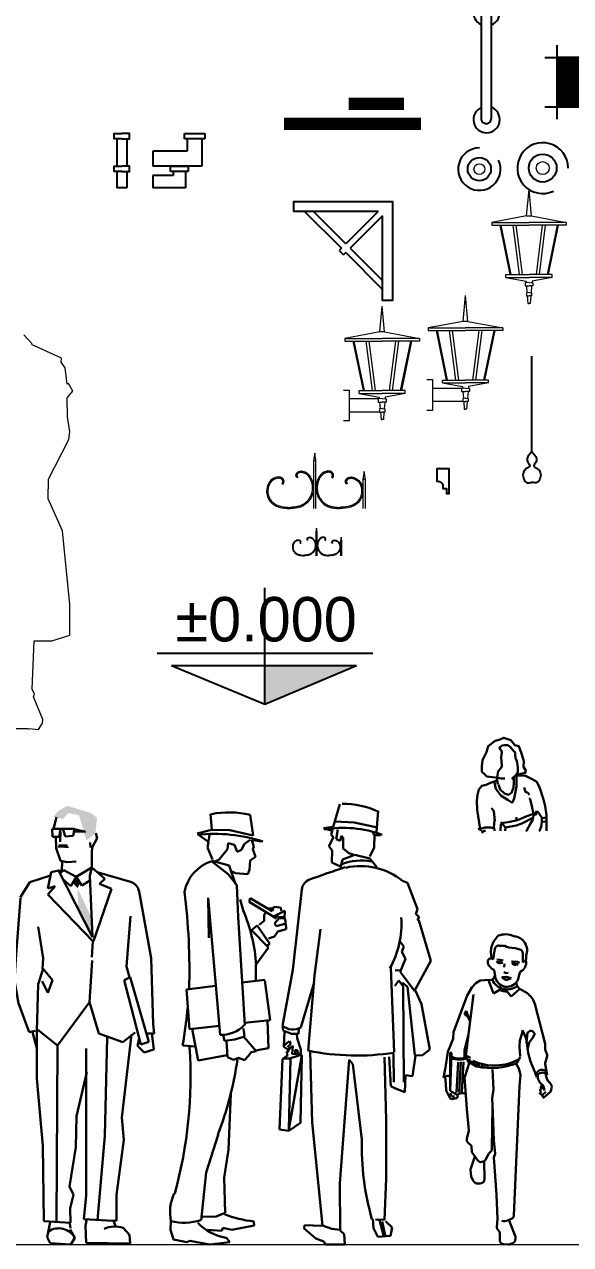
# Model space of a CAD drawing. Header units: millimetres. Extents: x -37049 to 129367, y 25385 to 90033.
# Drawn here: x 30275 to 32487, y 42528 to 47473 of the extents above; entities that cross this region are included whole.
import ezdxf
from ezdxf.enums import TextEntityAlignment as Align

# ---------------------------------------------------------------- set-up
doc = ezdxf.new("R2010")
doc.units = ezdxf.units.MM
doc.header["$MEASUREMENT"] = 0
for name, color, linetype, lineweight in [('NBONG', 253, 'Continuous', 5), ('NKT1', 1, 'Continuous', 13), ('NMANH3', 25, 'Continuous', 9), ('NNGUOI', 2, 'Continuous', 30), ('NTBI', 150, 'Continuous', 20), ('NTHAY1', 61, 'Continuous', 25), ('NTHAY2', 51, 'Continuous', 25), ('NTHAY3', 41, 'Continuous', 25), ('NTHAY4', 21, 'Continuous', 25), ('NVDUNG', 143, 'Continuous', 13), ('NXE', 32, 'Continuous', 30)]:
    doc.layers.add(name, color=color, linetype=linetype, lineweight=lineweight)
doc.layers.add('NCHU', color=70, linetype='Continuous')
doc.styles.add('VNI-AVO', font='vavon.ttf', dxfattribs={"height": 180})
doc.linetypes.add('ZIGZAG', pattern='A,0.0001,-0.2,[131,ltypeshp.shx,S=0.2,R=0,X=-0.2,Y=0],-0.4,[131,ltypeshp.shx,S=0.2,R=180,X=0.2,Y=0],-0.2', length=0.8001)

# ---------------------------------------------------------------- blocks, each defined once
blk = doc.blocks.new('A$C59837BF3')
at = {"layer": 'NTHAY2'}
for p, q in [((38.1, 581.9), (38.1, 70.4)), ((88.1, 581.9), (88.1, 70.4))]:
    blk.add_line(p, q, dxfattribs=at)
for centre, radius, start, end in [((64.9, 591.9), 65, 290.92042, 245.65941), ((63.1, 581.9), 25, 0, 180), ((64.9, 64.9), 65, 114.34059, 69.07958), ((63.1, 70.4), 25, 180, 0)]:
    blk.add_arc(centre, radius, start, end, dxfattribs=at)
blk = doc.blocks.new('A$C1E6A3A96')
at = {"layer": 'NTHAY2', "const_width": 50}
for points in [[(261.3, 106.2), (485.5, 106.2)], [(0, 25), (555.1, 25)]]:
    blk.add_lwpolyline(points, dxfattribs=at)
blk = doc.blocks.new('A$C2FCA72A9')
at = {"layer": 'NTHAY2'}
blk.add_line((35.9, 126.9), (35.9, 512.8), dxfattribs=at)
for points in [[(35.9, 126.9), (17.5, 97.8), (19.6, 82.5), (27.9, 69.4), (12.2, 55.8), (1.5, 41.4), (1.5, 20.1), (13, 2), (35.9, 1.7)], [(35.9, 126.9), (54.2, 97.8), (52.1, 82.5), (43.9, 69.4), (59.5, 55.8), (70.2, 41.4), (70.2, 20.1), (58.7, 2), (35.9, 1.7)]]:
    blk.add_spline(points, degree=3, dxfattribs=at)
blk = doc.blocks.new('A$C6F8E75F5')
at = {"layer": 'NMANH3'}
for p, q in [((127.3, 253.8), (136.4, 249.5)), ((254.1, 203.8), (245.1, 199.5))]:
    blk.add_line(p, q, dxfattribs=at)
for points in [[(136.4, 249.5), (143.1, 271.6), (129.4, 296.6), (62.6, 294.6), (24.5, 255.4), (1.4, 190.3), (27.9, 75.9), (105.9, 12.9), (190.1, 0)], [(245.1, 199.5), (238.4, 221.6), (252, 246.6), (326.3, 244.9), (363.2, 208), (380.1, 140.3), (353.6, 62.1), (281.5, 12.9), (190.1, 0)]]:
    blk.add_spline(points, degree=3, dxfattribs=at)
for points, knots in [([(127.3, 253.8), (127.6, 254.4), (127.9, 255.1), (128.8, 256.9), (129.3, 258.1), (130.6, 261), (131.2, 262.6), (132.3, 265.7), (132.6, 267.1), (132.9, 269), (133, 269.5), (133, 270.4), (133.1, 270.7), (133.1, 271.4), (133, 271.6), (133, 272.2), (133, 272.5), (132.9, 273.4), (132.8, 274), (132.3, 276), (131.8, 277.4), (130.4, 280.3), (129.6, 281.7), (127.6, 284.4), (126.5, 285.7), (124.7, 287.6), (124, 288.2), (122.3, 289.6), (121.2, 290.3), (118.9, 291.7), (117.7, 292.3), (114.4, 293.7), (112.2, 294.3), (107.4, 295.3), (104.9, 295.5), (99.7, 295.6), (97, 295.4), (91.5, 294.7), (88.7, 294.1), (81.6, 292.2), (77.4, 290.7), (71.3, 287.9), (69.4, 286.9), (63, 283.4), (59, 280.5), (51.5, 274.1), (48, 270.6), (41.6, 263.1), (38.7, 259), (34.7, 253), (33.6, 251.2), (31.4, 247.5), (30.4, 245.7), (27.3, 240), (25.4, 236.2), (20.1, 224.4), (17.3, 216.3), (13.4, 201.6), (12.1, 195.1), (10.4, 182), (10, 175.4), (10, 154.7), (12, 140.6), (19.4, 113.3), (25, 100.2), (34.6, 83.8), (37.2, 79.7), (42.9, 71.9), (45.9, 68.1), (55.4, 57.2), (62.5, 50.5), (77.5, 38.6), (85.5, 33.4), (97.2, 27.4), (100.6, 25.8), (106.1, 23.5), (108.3, 22.6), (112.7, 21.1), (114.9, 20.3), (121.5, 18.3), (126.1, 17.2), (139.6, 14.3), (148.8, 13.1), (167.7, 11.3), (177.4, 10.7), (188.3, 10.1), (189.5, 10), (190.6, 10)], [0, 0, 0, 0, 1.998151, 1.998151, 5.994452, 5.994452, 12.070668, 12.070668, 18.146884, 18.146884, 20.723433, 20.723433, 22.55658, 22.55658, 24.038566, 24.038566, 25.520552, 25.520552, 28.484523, 28.484523, 34.908929, 34.908929, 41.333336, 41.333336, 47.757743, 47.757743, 51.336158, 51.336158, 56.677996, 56.677996, 62.019835, 62.019835, 70.953386, 70.953386, 79.886937, 79.886937, 88.820489, 88.820489, 97.75404, 97.75404, 111.634207, 111.634207, 118.446072, 118.446072, 134.757515, 134.757515, 151.068958, 151.068958, 167.380402, 167.380402, 174.165973, 174.165973, 180.951544, 180.951544, 194.522685, 194.522685, 221.664969, 221.664969, 242.627204, 242.627204, 263.589439, 263.589439, 307.587044, 307.587044, 351.584648, 351.584648, 366.610198, 366.610198, 381.635747, 381.635747, 411.686846, 411.686846, 441.737945, 441.737945, 453.705706, 453.705706, 461.219384, 461.219384, 468.733062, 468.733062, 483.760418, 483.760418, 512.725459, 512.725459, 541.6905, 541.6905, 545.083001, 545.083001, 545.083001, 545.083001]), ([(254.1, 203.8), (253.8, 204.4), (253.5, 205.1), (252.7, 206.9), (252.1, 208.1), (250.9, 210.9), (250.2, 212.6), (249.2, 215.7), (248.8, 217.1), (248.5, 218.9), (248.4, 219.5), (248.4, 220.3), (248.4, 220.7), (248.4, 221.3), (248.4, 221.6), (248.4, 222.2), (248.4, 222.4), (248.5, 223.3), (248.7, 223.9), (249.1, 225.8), (249.6, 227.2), (250.9, 230), (251.8, 231.5), (253.7, 234.2), (254.8, 235.5), (256.7, 237.4), (257.4, 238.1), (259.2, 239.7), (260.4, 240.5), (262.7, 242), (264, 242.7), (267.5, 244.4), (270, 245.2), (275.1, 246.4), (277.8, 246.7), (283.4, 247), (286.4, 246.9), (292.3, 246.3), (295.4, 245.8), (303.2, 244), (308.1, 242.4), (315, 239.5), (317.2, 238.4), (325.6, 234), (331.1, 230.2), (340.9, 221.6), (345.2, 216.8), (351, 208.8), (352.8, 205.9), (359.2, 195.1), (362.8, 186.4), (367.9, 168.4), (369.4, 158.9), (370.3, 142.1), (370, 134.8), (368.3, 120.3), (366.8, 113.1), (362.8, 99.8), (360.5, 93.6), (355.4, 83.2), (352.9, 78.8), (348.7, 72.4), (347.1, 70.2), (342.3, 63.9), (338.8, 60), (328.5, 49.8), (321.1, 43.9), (305.2, 33.8), (296.7, 29.5), (285, 24.7), (282, 23.6), (272.9, 20.5), (266.7, 18.8), (254.2, 16.1), (247.8, 15), (230.2, 12.5), (218.8, 11.6), (201.4, 10.6), (195.5, 10.3), (189.6, 10)], [0, 0, 0, 0, 1.982433, 1.982433, 5.9473, 5.9473, 12.005951, 12.005951, 18.064602, 18.064602, 20.629888, 20.629888, 22.543755, 22.543755, 24.029496, 24.029496, 25.515237, 25.515237, 28.486719, 28.486719, 34.800399, 34.800399, 41.11408, 41.11408, 47.42776, 47.42776, 51.123718, 51.123718, 56.630811, 56.630811, 62.137904, 62.137904, 71.771375, 71.771375, 81.404847, 81.404847, 91.038318, 91.038318, 100.67179, 100.67179, 115.889355, 115.889355, 123.561882, 123.561882, 145.157824, 145.157824, 166.753767, 166.753767, 178.108638, 178.108638, 208.265339, 208.265339, 238.422039, 238.422039, 261.525682, 261.525682, 284.629325, 284.629325, 305.642919, 305.642919, 321.850834, 321.850834, 330.59704, 330.59704, 347.56523, 347.56523, 377.24453, 377.24453, 406.92383, 406.92383, 417.021639, 417.021639, 437.217258, 437.217258, 457.412876, 457.412876, 492.316231, 492.316231, 510.000584, 510.000584, 510.000584, 510.000584])]:
    blk.add_open_spline(points, degree=3, knots=knots, dxfattribs=at)
blk = doc.blocks.new('A$C47902D7C')
at = {"layer": 'NMANH3'}
blk.add_line((20, 390), (0, 390), dxfattribs=at)
blk.add_lwpolyline([(0, 0), (0, 390), (10, 450), (20, 390), (20, 0)], dxfattribs=at)
blk = doc.blocks.new('A$C0FED7EAA')
at = {"layer": 'NMANH3'}
blk.add_line((20, 240), (0, 240), dxfattribs=at)
blk.add_lwpolyline([(0, 0), (0, 240), (10, 300), (20, 240), (20, 0)], dxfattribs=at)
blk = doc.blocks.new('A$C3830629A')
at = {"layer": 'NTHAY2'}
for name, p in [('A$C47902D7C', (400, 0)), ('A$C0FED7EAA', (0, 0)), ('A$C6F8E75F5', (419.8, 0))]:
    blk.add_blockref(name, p, dxfattribs=at)
at = {"layer": 'NTHAY2', "xscale": -1}
blk.add_blockref('A$C6F8E75F5', (400.2, 0), dxfattribs=at)
blk = doc.blocks.new('A$C55060794')
at = {"layer": 'NTHAY2'}
for p, q in [((44.4, 360.3), (193.5, 211.2)), ((211.2, 229), (79.9, 360.3)), ((342.6, 360.3), (211.2, 229)), ((360.3, 342.6), (229, 211.2)), ((193.5, 211.2), (184.6, 202.4)), ((184.6, 202.4), (202.4, 184.6)), ((229, 211.2), (360.3, 79.9)), ((211.2, 193.5), (202.4, 184.6)), ((211.2, 193.5), (360.3, 44.4))]:
    blk.add_line(p, q, dxfattribs=at)
blk.add_lwpolyline([(342.6, 360.3), (0, 360.3), (0, 400), (400, 400), (400, 0), (360.3, 0), (360.3, 342.6)], dxfattribs=at)
blk = doc.blocks.new('A$C419F7FD0')
at = {"layer": 'NNGUOI'}
for p, q in [((171.1, 1731.7), (158.4, 1684.8)), ((154.8, 1652.3), (153, 1684.8)), ((153, 1684.8), (192.7, 1684.8)), ((187.3, 1683), (181.9, 1652.3)), ((198.1, 1683), (187.3, 1683)), ((192.7, 1684.8), (243.2, 1684.8)), ((205.3, 1654.1), (198.1, 1683)), ((243.2, 1684.8), (237.8, 1655.9)), ((288.3, 1672.2), (243.2, 1683)), ((181.9, 1652.3), (154.8, 1652.3)), ((167.4, 1650.5), (169.2, 1607.2)), ((187.3, 1672.2), (185.5, 1632.5)), ((237.8, 1655.9), (205.3, 1654.1)), ((243.2, 1674), (288.3, 1672.2)), ((315.4, 1609), (335.3, 1646.9)), ((335.3, 1646.9), (329.9, 1666.8)), ((169.2, 1607.2), (187.3, 1554.9)), ((306.4, 1628.9), (308.2, 1609)), ((313.6, 1589.2), (315.4, 1609)), ((314, 1527.8), (313.6, 1589.2)), ((187.3, 1554.9), (214.4, 1549.5)), ((194.3, 1550.3), (192, 1515.4)), ((214.4, 1549.5), (250.5, 1553.1)), ((146.6, 1495.5), (63.1, 1468.1)), ((149.6, 1509.1), (135.3, 1443.1)), ((149.6, 1509.1), (178.5, 1516.1)), ((178.5, 1516.1), (316.2, 1245.3)), ((178.5, 1516.1), (199.9, 1515.2)), ((199.9, 1517), (187.3, 1506.2)), ((199.9, 1517), (250.5, 1489.9)), ((250.5, 1489.9), (228.8, 1452)), ((250.5, 1489.9), (314, 1527.8)), ((250.5, 1489.9), (273.9, 1455.6)), ((305.5, 1493.9), (314, 1527.8)), ((316.2, 1245.3), (305.5, 1493.9)), ((366.9, 1481.7), (314, 1527.8)), ((470.1, 1470.3), (335.3, 1509.8)), ((63.1, 1468.1), (23.5, 1406.1)), ((135.3, 1443.1), (165.5, 1452.5)), ((165.5, 1452.5), (135.9, 1418.6)), ((228.8, 1452), (194.5, 1482.7)), ((273.9, 1455.6), (304.6, 1473.7)), ((321.1, 1229.5), (393.4, 1442.2)), ((344.5, 1462.2), (366.9, 1481.7)), ((393.4, 1442.2), (344.5, 1462.2)), ((25.5, 1404.5), (7.6, 1175.4)), ((135.9, 1418.6), (317.7, 1229.5)), ((554.4, 1161.3), (505.2, 1431.3)), ((96.7, 1287.4), (117.1, 1160.2)), ((453.7, 1127.5), (470.7, 1331.6)), ((317.7, 1229.5), (314.3, 1164.9)), ((7.6, 1175.4), (0, 1068.5)), ((117.1, 1160.2), (114.5, 1116.9)), ((304.8, 982.8), (315.6, 1150.8)), ((554.4, 1161.3), (562.6, 892.8)), ((96.2, 1056), (116.1, 1117.8)), ((116.1, 1117.8), (155.1, 1071)), ((453.7, 1127.5), (466.2, 1083.8)), ((0, 1068.5), (16.8, 978.8)), ((91, 865.3), (96.2, 1056)), ((135.6, 1020.3), (112.2, 1067.1)), ((155.1, 1071), (135.6, 1020.3)), ((468.8, 1083.4), (444.6, 1071.9)), ((444.6, 1071.9), (512, 810.2)), ((544.3, 821.8), (468.8, 1083.4)), ((16.8, 978.8), (60.3, 860.8)), ((174.4, 807.2), (304.8, 982.8)), ((341.5, 855.4), (304.8, 982.8)), ((566, 855.4), (562.6, 892.8)), ((60.3, 860.8), (84.3, 866.1)), ((73.2, 860.4), (92.7, 790.2)), ((91, 865.3), (90.8, 672.6)), ((95.4, 870.8), (174.4, 807.2)), ((439.7, 820.5), (341.5, 855.4)), ((434.8, 515.4), (474.1, 852)), ((489.1, 859.9), (439.7, 820.5)), ((534.6, 855.2), (566, 855.4)), ((564.7, 790.2), (556.9, 856.5)), ((174.4, 807.2), (170.7, 91.5)), ((290.9, 794.1), (290.9, 199.1)), ((376.5, 838.7), (366, 441)), ((505.4, 835.8), (498.4, 805.8)), ((498.4, 805.8), (525.7, 778.5)), ((512, 810.2), (544.3, 821.8)), ((525.7, 778.5), (564.7, 790.2)), ((252.1, 520), (293.1, 698.3)), ((90.8, 672.6), (115.5, 400.7)), ((248.4, 395.1), (252.1, 520)), ((443.9, 424.5), (434.8, 515.4)), ((115.5, 400.7), (119.4, 94.2)), ((366, 441), (336.7, 99.2)), ((413.9, 201.1), (443.9, 424.5)), ((223.5, 235.2), (248.4, 395.1)), ((239.8, 201.8), (223.5, 235.2)), ((225.8, 147.9), (239.8, 201.8)), ((290.9, 199.1), (281.9, 103.6)), ((413.9, 201.1), (414, 96.8)), ((227, 88.5), (225.8, 147.9)), ((281.9, 103.6), (399.7, 95.9)), ((288.3, 75.5), (293.1, 104)), ((119.4, 94.2), (227, 88.5)), ((133.5, 30.6), (145.4, 90.6)), ((225.1, 84.9), (227.2, 66.9)), ((226.5, 60.6), (245.3, 26.8)), ((290.7, 6.8), (288.3, 75.5)), ((414, 96.8), (401, 98.2)), ((410.3, 75), (401, 98.2)), ((440.5, 68), (466.1, 40)), ((144.5, 5.2), (133.5, 30.6)), ((228.7, 0), (144.5, 5.2)), ((245.3, 26.8), (228.7, 0)), ((468.5, 4.4), (290.7, 6.8)), ((466.1, 40), (468.5, 4.4))]:
    blk.add_line(p, q, dxfattribs=at)
for centre, radius, start, end in [((456, 1422.3), 50, 10.318, 73.6958), ((179.3, -9.2), 75.1, 28.6224, 123.307), ((408, -32.6), 105.7, 72.0736, 114.4627)]:
    blk.add_arc(centre, radius, start, end, dxfattribs=at)
for points in [[(158.3, 1733.2), (196.9, 1724.8), (175.6, 1755.5), (223.7, 1753.6)], [(175.6, 1755.5), (311.1, 1749.1), (213.9, 1778.2)], [(261.5, 1740.9), (334.7, 1728.5), (175.6, 1755.5), (311.1, 1749.1)], [(291.9, 1637.8), (328.4, 1666.8), (261.5, 1740.9), (334.7, 1728.5)], [(174.7, 1609), (180.1, 1621.6), (221.6, 1607.2), (214.4, 1621.6)], [(249, 1490.7), (236.5, 1465.4), (267.1, 1465.5), (255.9, 1444.8)], [(255.9, 1444.8), (311.8, 1325.7), (259.6, 1356.5), (316.2, 1245.3)]]:
    blk.add_solid(points, dxfattribs=at)
blk = doc.blocks.new('A$C03ED5C36')
at = {"layer": 'NNGUOI'}
for p, q in [((167.9, 1680.2), (162.1, 1746)), ((322.2, 1741.6), (335.1, 1658.1)), ((166.1, 1680.2), (107.5, 1665.6)), ((153.9, 1632.1), (112.9, 1660.3)), ((150.5, 1609), (153.9, 1632.1)), ((153.9, 1633.9), (157.3, 1660.6)), ((240.8, 1678.9), (167.9, 1680.2)), ((335.1, 1658.1), (240.8, 1678.9)), ((298, 1622.4), (322.8, 1640.3)), ((329.9, 1640.3), (369.1, 1633.5)), ((337.2, 1611.9), (329.9, 1640.3)), ((170.4, 1561.1), (150.5, 1609)), ((197, 1561.3), (230.6, 1602.4)), ((230.6, 1602.4), (234, 1627.3)), ((234, 1627.3), (258.9, 1620.3)), ((258.9, 1620.3), (269.8, 1592)), ((269.8, 1592), (287.5, 1599.2)), ((287.5, 1599.2), (298, 1622.4)), ((333.7, 1603), (337.2, 1611.9)), ((344.6, 1571.1), (333.7, 1603)), ((166.9, 1552.2), (233, 1501.1)), ((169.2, 1555), (237.2, 1536.3)), ((181.1, 1552.3), (197, 1561.3)), ((237.2, 1536.3), (262.8, 1461.3)), ((320, 1519.4), (323.3, 1556.7)), ((323.3, 1556.7), (344.6, 1571.1)), ((233, 1501.1), (268.6, 1457.2)), ((243.6, 1515.3), (263.2, 1504.8)), ((263.2, 1504.8), (313, 1501.5)), ((313, 1501.5), (320, 1519.4)), ((268.6, 1457.2), (273.4, 1328.7)), ((201.4, 850.1), (152.6, 1404.9)), ((152.6, 1404.9), (155, 1243.6)), ((281.6, 1398.2), (296.1, 1350.3)), ((322.5, 1403.8), (319, 1389.6)), ((319, 1389.6), (429.7, 1320.9)), ((411.7, 1351), (322.5, 1403.8)), ((385.1, 1345.5), (379.8, 1334.8)), ((413.4, 1363.5), (395.6, 1361.6)), ((418.7, 1368.8), (411.7, 1351)), ((463.2, 1353.1), (417.2, 1329.7)), ((445.4, 1365.5), (418.7, 1368.8)), ((449, 1353), (445.4, 1365.5)), ((461.6, 1322.9), (463.2, 1353.1)), ((300.7, 889.8), (273.4, 1328.7)), ((328.6, 1274.1), (351.6, 1293.8)), ((351.6, 1293.8), (401.8, 1219.4)), ((379.9, 1311.7), (358.7, 1295.6)), ((379.8, 1334.8), (379.9, 1311.7)), ((417.2, 1329.7), (461.6, 1326.4)), ((420.9, 1301.3), (438.5, 1321)), ((429.8, 1290.7), (420.9, 1301.3)), ((467.1, 1301.6), (429.8, 1290.7)), ((438.5, 1321), (461.6, 1322.9)), ((467.1, 1303.4), (463.4, 1321.1)), ((469, 1278.5), (467.1, 1301.6)), ((396.6, 1203.4), (328.6, 1274.1)), ((396.4, 1240.7), (421.2, 1248)), ((421.2, 1248), (435.3, 1269.4)), ((435.3, 1269.4), (469, 1278.5)), ((345.5, 1133.7), (396.6, 1203.4)), ((401.8, 1219.4), (393, 1214)), ((345.9, 1069.7), (345.5, 1133.7)), ((182.5, 1048.8), (65.2, 1034.2)), ((381.4, 1073.5), (290, 1062.1)), ((403.7, 910), (381.4, 1069.9)), ((65.2, 1034.2), (76.8, 872.5)), ((300.2, 898.1), (403.7, 910)), ((393.1, 908.2), (397.3, 796.2)), ((76.8, 872.5), (197.9, 886.4)), ((111.4, 746.5), (87.5, 874.3)), ((213, 850.1), (219.3, 825.3)), ((260.2, 830.9), (299.2, 843.6)), ((299.2, 843.6), (295.5, 875.6)), ((50.5, 806.5), (98.6, 803.3)), ((219.3, 825.3), (260.2, 830.9)), ((226.4, 825.4), (230.4, 759.6)), ((306.4, 831.2), (297.5, 840)), ((347.6, 783.5), (306.4, 831.2)), ((397.3, 796.2), (344.5, 787)), ((230, 767.1), (111.4, 746.5)), ((230.4, 759.6), (255.4, 749.1)), ((255.4, 749.1), (274.9, 756.3)), ((274.9, 756.3), (299.8, 747.6)), ((299.8, 747.6), (315.7, 765.5)), ((315.7, 765.5), (326.3, 779.8)), ((326.3, 779.8), (347.6, 783.5)), ((234.8, 383.6), (244.2, 612.5)), ((193.2, 444.7), (144.4, 291.5)), ((217.4, 272.4), (234.8, 383.6)), ((144.4, 291.5), (124.2, 99.4)), ((221.8, 128.4), (217.4, 272.4)), ((125.9, 111.8), (184.6, 113.9)), ((184.6, 113.9), (221.8, 128.4)), ((1.6, 95), (0, 59.5)), ((0, 59.5), (12.7, 20.4)), ((208, 55.4), (149.3, 60.4)), ((211.5, 67.9), (208, 55.4)), ((248.9, 59.2), (211.5, 67.9)), ((339.5, 77.6), (248.9, 59.2)), ((337.6, 93.5), (339.5, 77.6)), ((12.7, 20.4), (66.1, 10.1)), ((66.1, 10.1), (78.5, 15.5)), ((78.5, 15.5), (158.6, 0)), ((158.6, 0), (240.3, 9.4)), ((240.3, 9.4), (226, 28.9))]:
    blk.add_line(p, q, dxfattribs=at)
for centre, radius, start, end in [((238.3, 1400.5), 351.3, 76.1771, 101.9206), ((180.7, 1042.2), 622.2, 71.8592, 96.5842), ((215.5, 1400.6), 160.9, 107.5825, 169.678), ((-2609.8, 1107.7), 2686.3, 358.4605, 6.8799), ((-361.1, 1082.4), 710.1, 3.9971, 22.6273), ((-1920.8, 1153.1), 1999.8, 350.0194, 354.5985), ((207.1, 975.8), 125.8, 267.3988, 316.9056), ((-1704, 681.8), 1785.2, 344.5794, 3.7818), ((-1124.6, 950.5), 1409.8, 338.9771, 351.8628), ((176.5, 130.8), 178.5, 154.6789, 191.5488), ((54.8, 299.4), 211.2, 255.3967, 288.6743), ((401.1, 606.5), 516.9, 249.286, 262.941), ((266.8, 242.8), 219.9, 224.5282, 258.8271)]:
    blk.add_arc(centre, radius, start, end, dxfattribs=at)
blk = doc.blocks.new('A$C037023B5')
at = {"layer": 'NNGUOI'}
for p, q in [((244.1, 1784.8), (216.4, 1692.9)), ((399.4, 1757.5), (392.9, 1672.8)), ((216.4, 1692.9), (177.7, 1687.4)), ((213, 1677), (177.7, 1687.4)), ((213, 1678.8), (216.5, 1687.6)), ((302.7, 1711.1), (223.3, 1714.1)), ((235.9, 1682.5), (229.1, 1643.6)), ((396.3, 1690.5), (302.7, 1711.1)), ((199.3, 1615.2), (218.4, 1650.6)), ((209.6, 1661.1), (213, 1677)), ((218.4, 1650.6), (209.6, 1661.1)), ((229.1, 1643.6), (245, 1636.7)), ((245, 1636.7), (250.2, 1656.1)), ((250.2, 1656.1), (257.2, 1649.1)), ((257.2, 1649.1), (257.5, 1605)), ((382.4, 1660.4), (378.8, 1671)), ((382.7, 1609.3), (384.1, 1658.7)), ((384.1, 1658.7), (408.8, 1658.8)), ((213.5, 1597.7), (199.3, 1615.2)), ((212, 1548.3), (213.5, 1597.7)), ((257.5, 1605), (280.6, 1585.8)), ((280.6, 1585.8), (298.2, 1580.6)), ((365.3, 1572.2), (382.7, 1609.3)), ((247.4, 1532.7), (212, 1548.3)), ((247.4, 1527.4), (254.3, 1560.9)), ((254.3, 1560.9), (305.3, 1578.9)), ((305.3, 1578.9), (365.3, 1565.1)), ((365.3, 1565.1), (393.7, 1530)), ((90.1, 1439.3), (54.2, 1113.6)), ((498.1, 1474.2), (517.6, 1465.5)), ((517.6, 1465.5), (558.8, 1360)), ((558.8, 1360), (551.8, 1338.8)), ((551.8, 1338.8), (566, 1328.3)), ((566, 1328.3), (559, 1315.9)), ((559, 1315.9), (564.3, 1314.2)), ((564.3, 1314.2), (613, 1150.5)), ((141.4, 1090.4), (165.2, 1278.6)), ((503.3, 1208), (487.2, 1229.2)), ((494.6, 1186.8), (503.3, 1208)), ((488, 1105.7), (510.6, 1158.7)), ((510.6, 1158.7), (494.6, 1186.8)), ((613, 1150.5), (546.7, 1028.4)), ((54.2, 1113.6), (11.5, 885.9)), ((116.2, 786), (141.4, 1090.4)), ((450.5, 1123.2), (463.6, 779.3)), ((468.6, 1110.8), (488, 1112.7)), ((546.7, 1028.4), (488, 1105.7)), ((85.6, 879.3), (139.8, 1062.2)), ((483, 1070.4), (467.2, 1049.1)), ((500.7, 1045.8), (483, 1070.4)), ((518.4, 1044.1), (497.1, 1061.6)), ((503.1, 657.9), (500.7, 1045.8)), ((548.3, 767.5), (518.4, 1044.1)), ((550.2, 1028.4), (575.2, 973.9)), ((575.2, 973.9), (608.1, 790.8)), ((11.5, 884.1), (15.2, 868.2)), ((15.2, 868.2), (48.8, 854.3)), ((20.5, 863), (17.3, 801.3)), ((48.8, 854.3), (77, 854.5)), ((71.8, 836.9), (69.9, 852.7)), ((77, 854.5), (78.6, 873.9)), ((17.3, 801.3), (33.3, 790.8)), ((19.1, 806.6), (38.4, 824.3)), ((42.1, 797.9), (28.1, 774.9)), ((45.5, 813.8), (31.5, 799.6)), ((33.3, 790.8), (54.3, 805)), ((38.4, 824.3), (45.5, 813.8)), ((54.3, 805), (51, 771.5)), ((86.2, 791.1), (71.8, 836.9)), ((12.4, 751.8), (0, 466.1)), ((44.1, 753.8), (12.3, 753.6)), ((33.4, 767.8), (12.4, 751.8)), ((28.1, 774.9), (33.4, 767.8)), ((89.8, 768.2), (37, 466.4)), ((37, 466.4), (44.1, 753.8)), ((91.6, 770), (44.1, 755.6)), ((51, 771.5), (63.4, 773.3)), ((63.3, 789.2), (72.1, 787.5)), ((63.4, 773.3), (63.3, 789.2)), ((68.7, 771.6), (63.4, 773.3)), ((73.9, 773.4), (68.7, 771.6)), ((72.1, 787.5), (73.9, 773.4)), ((73.9, 773.4), (86.3, 773.5)), ((84.5, 493.1), (89.8, 768.2)), ((86.3, 773.5), (86.2, 791.1)), ((123.3, 782.5), (132.1, 495.1)), ((244.7, 247.2), (282.2, 748.2)), ((282.2, 748.2), (296.4, 730.7)), ((431.8, 505.8), (424.9, 759.7)), ((450.3, 641.7), (444.3, 761.5)), ((462.6, 657.6), (461.9, 772.2)), ((550.1, 765.7), (538.2, 682.8)), ((578.3, 767.7), (550.1, 765.7)), ((608.1, 790.8), (578.3, 767.7)), ((296.4, 730.7), (333.5, 425.8)), ((510, 686.1), (506.9, 617.3)), ((538.2, 682.8), (510, 686.1)), ((469.8, 633), (450.3, 641.7)), ((506.9, 617.3), (469.8, 633)), ((132.1, 495.1), (173.4, 77.5)), ((431.5, 267.8), (431.8, 505.8)), ((0, 466.1), (37.1, 461.1)), ((37.1, 461.1), (84.5, 493.1)), ((425.4, 100.2), (431.5, 267.8)), ((245.8, 60.3), (244.7, 247.2)), ((377.8, 103.4), (379.8, 66.4)), ((388.4, 101.7), (425.4, 100.2)), ((101.1, 78.8), (99.4, 64.7)), ((99.4, 64.7), (147.3, 24.4)), ((171.7, 75.7), (101.1, 78.8)), ((173.4, 77.5), (212.3, 63.6)), ((212.3, 63.6), (245.8, 60.3)), ((261.8, 42.8), (245.8, 56.8)), ((379.8, 66.4), (397.6, 31.3)), ((420.5, 38.5), (404.3, 98.3)), ((414.9, 93.1), (427.6, 38.5)), ((455.6, 68.7), (429, 94.9)), ((448.7, 35.1), (455.6, 68.7)), ((147.3, 24.4), (179.1, 12.3)), ((179.1, 12.3), (186.2, 0)), ((186.2, 0), (263.8, 0.5)), ((263.8, 0.5), (261.8, 42.8)), ((397.6, 31.3), (448.7, 35.1)), ((427.6, 38.5), (420.5, 38.5))]:
    blk.add_line(p, q, dxfattribs=at)
for centre, radius, start, end in [((257.1, 1452), 334.6, 64.4914, 90.7196), ((259, 1240), 448.9, 69.5541, 99.9823), ((331.8, 1342.8), 213.9, 79.05, 111.7365), ((327.2, 1258.7), 275.1, 51.5806, 102.2962), ((2736.4, -5792.8), 7727.9, 108.65052, 109.77727), ((137.8, 1434.1), 48, 109.7773, 173.722), ((133.2, 1296.7), 360.3, 330.5617, 4.4957), ((53.9, 942.7), 70.9, 233.2717, 296.5492), ((313.5, 1752.5), 986.5, 258.4611, 278.7514), ((1388.3, 395.6), 1055.3, 178.2629, 196.0751)]:
    blk.add_arc(centre, radius, start, end, dxfattribs=at)
blk = doc.blocks.new('A$C148409E3')
at = {"layer": 'NTHAY2'}
for p, q in [((50, 0), (50, 300)), ((250, 300), (250, 0)), ((0, 250), (300, 250)), ((50, 250), (250, 50)), ((0, 50), (300, 50))]:
    blk.add_line(p, q, dxfattribs=at)
at = {"layer": 'NTHAY2', "const_width": 200}
blk.add_lwpolyline([(150, 250), (150, 50)], dxfattribs=at)
at = {"layer": 'NTHAY2'}
blk.add_lwpolyline([(50, 50), (250, 50), (250, 250), (50, 250)], close=True, dxfattribs=at)
blk = doc.blocks.new('A$C6B6E26B0')
at = {"layer": 'NNGUOI'}
for p, q in [((220.7, 1252), (200.7, 1225.5)), ((193.3, 1203.2), (190.7, 1183.8)), ((200.7, 1225.5), (193.3, 1203.2)), ((207.9, 1198.6), (201.4, 1155.9)), ((237.9, 1210.8), (225.6, 1211.4)), ((248.5, 1210.1), (237.9, 1210.8)), ((255.3, 1207.2), (248.5, 1210.1)), ((264, 1204.6), (255.3, 1207.2)), ((276.4, 1202.8), (264, 1204.6)), ((289.3, 1201.9), (276.4, 1202.8)), ((308.5, 1195.7), (289.3, 1201.9)), ((190.7, 1183.8), (194, 1163.5)), ((194, 1163.5), (201.4, 1155.9)), ((215.8, 1154.7), (228, 1154.2)), ((228, 1154.2), (241.1, 1150.7)), ((246.5, 1137.5), (245.4, 1124.1)), ((279.3, 1146.9), (274.7, 1146.6)), ((299.1, 1146.2), (279.3, 1146.9)), ((307.8, 1142.4), (299.1, 1146.2)), ((320.8, 1181.4), (320.8, 1143)), ((320.8, 1143), (331.2, 1151.1)), ((204.6, 1112.8), (208.8, 1088.2)), ((253.3, 1099.6), (244.6, 1103.6)), ((261.4, 1101.5), (253.3, 1099.6)), ((301.4, 1075.2), (306.1, 1092.8)), ((306.1, 1092.8), (310.4, 1105.4)), ((114.4, 1041.9), (95.4, 1009.1)), ((130.4, 1059.7), (114.4, 1041.9)), ((147.7, 1069.9), (130.4, 1059.7)), ((166.3, 1071.7), (147.7, 1069.9)), ((195.8, 1072.4), (166.3, 1071.7)), ((202, 1017.8), (181.2, 1072.1)), ((236.1, 1083.6), (255.2, 1085.5)), ((250.3, 1074.2), (236.1, 1083.6)), ((255.2, 1085.5), (273.8, 1079.9)), ((273.8, 1079.9), (257.1, 1073.5)), ((95.4, 1009.1), (40, 861.5)), ((121.5, 1012.9), (89.5, 766.6)), ((236.4, 1038.2), (202, 1017.8)), ((239.1, 1035.9), (237.7, 1030)), ((244.2, 1033.9), (243.8, 1029)), ((248.3, 1033.6), (249.4, 1027.6)), ((249.7, 1034.8), (273.4, 1004.8)), ((273.4, 1004.8), (308.2, 1036.9)), ((369.3, 975.1), (361.6, 994.6)), ((84.5, 933.9), (91.3, 947.9)), ((91.3, 947.9), (104.6, 911.6)), ((411.7, 813.6), (369.3, 975.1)), ((100.1, 921.5), (84.5, 933.9)), ((107.7, 903.4), (100.1, 921.5)), ((40, 861.5), (38.7, 834.4)), ((100.7, 852.7), (85.3, 786.9)), ((308.9, 826.5), (316.6, 852.7)), ((316.6, 852.7), (319.3, 869.6)), ((319.3, 869.6), (333.9, 835.3)), ((338.8, 847.2), (336.4, 817.9)), ((360.1, 836.4), (368.8, 851.8)), ((38.7, 834.4), (17.2, 781.6)), ((307.9, 803.3), (308.9, 826.5)), ((309.9, 762.4), (307.9, 803.3)), ((333.9, 835.3), (342.3, 776.9)), ((340.1, 790.8), (346.6, 818.8)), ((346.6, 818.8), (360.1, 836.4)), ((410.9, 793.9), (411.9, 811.2)), ((17.2, 781.6), (7.9, 718.1)), ((26.7, 778), (26.2, 623)), ((32.3, 777.5), (26.2, 623)), ((32.3, 777.5), (26.7, 778)), ((85.3, 786.9), (85.1, 756.9)), ((89.5, 766.6), (109.4, 757.1)), ((95, 761.3), (96.5, 746.3)), ((99.3, 742), (133, 722.3)), ((104.9, 750.9), (105.4, 741)), ((114.5, 745), (114.9, 735.1)), ((297.1, 735.3), (310.1, 759.8)), ((342.3, 776.9), (351.9, 741.6)), ((419.4, 768.3), (411.3, 790.9)), ((411.4, 735.8), (419.6, 763.7)), ((7.9, 718.1), (0, 675.7)), ((59.3, 738.7), (52.7, 616.2)), ((70.2, 740.1), (63.7, 617.5)), ((81, 740), (74.5, 617.4)), ((104.8, 738.7), (85.6, 680)), ((124, 739.7), (124.5, 729.8)), ((134.2, 735), (134.6, 725.1)), ((142.8, 732), (143.2, 722.1)), ((154.3, 729.5), (154.7, 719.6)), ((165.7, 726.9), (166.1, 717.1)), ((178.2, 723.8), (178.4, 718)), ((201.7, 628.6), (198.7, 709.3)), ((305, 714), (294, 732.5)), ((311.9, 688), (305, 714)), ((351.9, 741.6), (365.7, 709.1)), ((365.7, 709.1), (378, 679.1)), ((419.8, 687.1), (411.2, 732.2)), ((6.1, 680.7), (8.7, 650.1)), ((8.7, 650.1), (10.5, 623.8)), ((85.3, 677.9), (94.1, 549.9)), ((307.3, 642.2), (311.9, 688)), ((393.1, 639.3), (400.3, 647.7)), ((11.2, 621.4), (27.1, 592.6)), ((26.2, 623), (54.3, 606.2)), ((34, 599.7), (26.7, 613.6)), ((43.6, 600.4), (34, 599.7)), ((54.3, 606.2), (66, 611.6)), ((56.1, 596.9), (58.2, 604.7)), ((66, 611.6), (79.5, 613.1)), ((79.5, 613.1), (89.9, 610.7)), ((196.9, 593.6), (201.7, 628.6)), ((199.8, 532.7), (196.9, 593.6)), ((283.9, 117.2), (307.3, 642.2)), ((394.2, 617.8), (390.5, 613.6)), ((391, 610.7), (399.7, 605.9)), ((391.8, 626.2), (394.5, 619.8)), ((403.9, 638.5), (392.2, 628.3)), ((397, 632.5), (393.1, 639.3)), ((399.7, 605.9), (414.2, 618.6)), ((400.6, 604.7), (402.8, 597.1)), ((433.4, 619), (405.8, 596.2)), ((433.4, 619), (434.5, 621.9)), ((434.5, 621.9), (437.5, 634.4)), ((33, 589.8), (51.6, 592.9)), ((94.1, 549.9), (102.6, 461.9)), ((196, 388.3), (198.5, 560.9)), ((203.4, 422.6), (199.8, 532.7)), ((102.6, 461.9), (94.1, 428.8)), ((98.5, 414), (113.3, 400.3)), ((113.3, 400.3), (115, 374.7)), ((209.2, 367.7), (203.4, 422.6)), ((109.8, 308.8), (126.9, 357.5)), ((115, 374.7), (138.3, 341)), ((170.1, 343.8), (183.5, 368.6)), ((183.5, 368.6), (192.3, 378.6)), ((203.8, 352.5), (209.2, 367.7)), ((214.6, 203), (203.8, 352.5)), ((111.4, 276.3), (109, 302.4)), ((154.1, 334.9), (160.3, 336.3)), ((164.4, 338), (165.5, 264.4)), ((118.3, 260.9), (111.4, 276.3)), ((128.3, 250.4), (122.4, 255.4)), ((147.3, 248), (139.8, 247.1)), ((154, 249.5), (147.3, 248)), ((218.8, 103.2), (214.6, 203)), ((215.7, 71.5), (218.8, 103.2)), ((261, 98.3), (274.6, 103.9)), ((223.7, 55.8), (220.1, 59.4)), ((265.4, 97.4), (290.6, 31.1)), ((227.1, 11.8), (228, 44.7)), ((232.7, 5.9), (227.1, 11.8)), ((261.8, 0), (242.6, 1.3)), ((281, 6), (268.3, 1)), ((291.3, 23.2), (290.3, 17.4))]:
    blk.add_line(p, q, dxfattribs=at)
at = {"layer": 'NNGUOI', "extrusion": (0, 0, -1)}
for centre, major_axis, start_param, end_param in [((249.9, 1177.4), (-56.6, 56.6), 0.412562, 1.244493), ((280.7, 1192.1), (-40.6, 40.6), 0.867553, 2.725701), ((222.8, 1196.6), (-10.7, 10.7), 5.634858, 7.255831), ((305.7, 1180.9), (-10.7, 10.7), 0.972646, 2.318813), ((205.3, 1145.9), (18.5, 18.5), 3.321597, 4.241286), ((192, 1145.4), (-10.2, 10.2), 6.133675, 7.491079), ((221.7, 1110.4), (-24.7, 24.7), 0.551649, 1.336366), ((226.7, 1152.2), (8.55, 8.55), 1.71802, 3.24451), ((284, 1103.7), (-24.7, 24.7), 0.551649, 1.336366), ((289, 1145.5), (-8.55, 8.55), 3.288816, 4.815307), ((292.7, 1143.1), (-29.4, 29.4), 2.168962, 3.489061), ((327.7, 1155.5), (4, 4), 0.970539, 1.693116), ((268.5, 1166.6), (-46.5, 46.5), 2.283406, 2.541335), ((230, 1163), (-39.8, 39.8), 4.396481, 4.892394), ((183.9, 1093), (16.8, 16.8), 0.672365, 1.833845), ((256.7, 1092.8), (34, 34), 1.160491, 3.829594), ((257.6, 1100.6), (46.9, 46.9), 1.698767, 3.490551), ((254.4, 1080.5), (-5.33, 5.33), 3.559345, 4.511426), ((335.2, 1067.8), (29.1, 29.1), 2.720642, 3.815614), ((257.6, 1100.6), (53.1, 53.1), 2.363481, 2.784544), ((275, 934.2), (-74.6, 74.6), 1.231638, 1.747256), ((353.6, 850.8), (-10.7, 10.7), 5.262797, 8.56879), ((418.4, 793.4), (-5.33, 5.33), 5.151343, 5.557384), ((404.4, 811.7), (5.33, 5.33), 0.529032, 0.844995), ((63.9, 829.9), (56.9, 56.9), 1.948541, 2.770999), ((64.9, 834.8), (56.9, 56.9), 1.948541, 2.770999), ((102.1, 746.8), (-4, 4), 4.455046, 5.39904), ((205.6, 935.6), (-148.4, 148.4), 3.430449, 4.347144), ((412.4, 765.8), (-5.33, 5.33), 2.009751, 2.641041), ((135.9, 727.2), (-4, 4), 3.969886, 4.455046), ((194.4, 986.9), (192.2, 192.2), 1.968567, 2.574), ((398.2, 684.8), (16.6, 16.6), 4.169953, 6.448085), ((400.7, 673.5), (-16.6, 16.6), 5.740749, 8.018882), ((418.6, 733.7), (5.33, 5.33), 3.739722, 4.211837), ((475.6, 699.1), (-44.5, 44.5), 4.707114, 5.410758), ((14.6, 666.6), (12.2, 12.2), 4.482989, 6.435408), ((91, 678.3), (4, 4), 3.858847, 4.243595), ((418.9, 680.1), (26.3, 26.3), 2.866767, 4.111049), ((376, 627.7), (22.4, 22.4), 0.107062, 0.887315), ((418.9, 639.8), (13.5, 13.5), -0.078433, 1.02816), ((16.2, 624.2), (4, 4), 3.423089, 3.858847), ((12.5, 623.1), (1.33, 1.33), 3.423089, 3.858847), ((12.5, 623.1), (1.33, 1.33), 3.423089, 3.858847), ((50.6, 598.4), (-4, 4), 2.624725, 3.761929), ((391.9, 612.4), (1.33, 1.33), 2.864425, 4.644245), ((393.5, 626.9), (1.33, 1.33), 3.524901, 4.775273), ((392.7, 619), (1.33, 1.33), 0.383309, 1.502652), ((398.8, 604.2), (1.33, 1.33), -0.277167, 0.506161), ((404.6, 597.7), (-1.33, 1.33), 3.236307, 5.21855), ((32, 595.3), (-4, 4), 3.761929, 4.993885), ((108.7, 425), (10.7, 10.7), 3.104549, 4.177917), ((180.9, 388.5), (-10.7, 10.7), 2.370586, 3.07345), ((124, 303.8), (-10.7, 10.7), 5.404803, 5.835286), ((150.7, 349.5), (10.7, 10.7), 2.1229, 3.323322), ((156.8, 351), (10.7, 10.7), 1.28197, 2.122901), ((132.1, 266.9), (-10.7, 10.7), 4.62235, 5.082402), ((138, 262), (-10.7, 10.7), 3.806945, 4.62235), ((150.5, 264.2), (-10.7, 10.7), 2.340749, 3.693698), ((268.8, 117.9), (-10.7, 10.7), 2.400784, 3.537097), ((230.7, 70), (10.7, 10.7), 3.142783, 4.023997), ((213, 45.1), (-10.7, 10.7), 1.571986, 2.38587), ((246.2, 129.1), (24.1, 24.1), 1.910082, 2.664886), ((243.6, 16.3), (10.7, 10.7), 2.423579, 3.165778), ((262.8, 15), (-10.7, 10.7), 3.552965, 3.994373), ((275.5, 20), (10.7, 10.7), 0.957425, 1.98217), ((276.5, 25.8), (-10.7, 10.7), 1.99332, 2.528221)]:
    blk.add_ellipse(centre, major_axis=major_axis, ratio=1, start_param=start_param, end_param=end_param, dxfattribs=at)
blk = doc.blocks.new('A$C1BD85DD3')
at = {"layer": 'NTHAY1'}
for p, q in [((11.1, 199.2), (11.1, 88.5)), ((51.2, 199.2), (51.2, 88.5)), ((11.1, 66.4), (11.1, 0)), ((51.2, 66.4), (51.2, 0)), ((11.1, 0), (51.2, 0))]:
    blk.add_line(p, q, dxfattribs=at)
for points in [[(31.1, 199.2), (0, 199.2), (0, 221.3), (31.1, 221.3)], [(31.1, 199.2), (62.3, 199.2), (62.3, 221.3), (31.1, 221.3)], [(31.1, 66.4), (0, 66.4), (0, 88.5), (31.1, 88.5)], [(31.1, 66.4), (62.3, 66.4), (62.3, 88.5), (31.1, 88.5)]]:
    blk.add_lwpolyline(points, dxfattribs=at)
blk = doc.blocks.new('A$C6B624AE1')
at = {"layer": 'NTHAY1'}
for p, q in [((82.1, 221.3), (0, 221.3)), ((0, 221.3), (0, 199.2)), ((0, 199.2), (82.1, 199.2)), ((11.1, 199.2), (11.1, 88.5)), ((71.1, 199.2), (71.1, 148.5)), ((82.1, 199.2), (82.1, 221.3)), ((71.1, 148.5), (210.2, 148.5)), ((210.2, 148.5), (210.2, 88.5)), ((11.1, 88.5), (210.2, 88.5)), ((138.5, 88.5), (66.4, 88.5)), ((66.4, 88.5), (66.4, 66.4)), ((66.4, 66.4), (138.5, 66.4)), ((77.5, 88.5), (77.5, 88.5)), ((77.5, 88.5), (77.5, 88.5)), ((77.5, 66.4), (77.5, 0)), ((127.5, 66.4), (127.5, 50)), ((127.5, 50), (210.2, 50)), ((138.5, 66.4), (138.5, 88.5)), ((210.2, 50), (210.2, 0)), ((77.5, 0), (210.2, 0))]:
    blk.add_line(p, q, dxfattribs=at)
blk = doc.blocks.new('A$C53514D2B')
at = {"layer": 'NTBI', "color": 2, "ltscale": 2}
for p, q in [((146.9, 360.7), (156.4, 465.5)), ((166, 360.7), (156.4, 465.5)), ((146.9, 360.7), (5.5, 333.9)), ((166, 360.7), (146.9, 360.7)), ((166, 360.7), (307.3, 333.9)), ((5.5, 333.9), (156.4, 333.9)), ((5.5, 333.9), (5.5, 323.2)), ((5.5, 323.2), (156.4, 323.2)), ((37.8, 323.2), (78.7, 122.8)), ((42.1, 323.2), (83, 122.8)), ((90.5, 323.2), (115.9, 122.8)), ((102.7, 323.2), (128.1, 122.8)), ((307.3, 333.9), (156.4, 333.9)), ((307.3, 323.2), (156.4, 323.2)), ((210.1, 323.2), (184.8, 122.8)), ((222.3, 323.2), (197, 122.8)), ((270.7, 323.2), (229.8, 122.8)), ((275, 323.2), (234.2, 122.8)), ((307.3, 333.9), (307.3, 323.2)), ((63.1, 111.4), (63.1, 122.8)), ((63.1, 122.8), (156.4, 122.8)), ((63.1, 111.4), (156.4, 111.4)), ((63.1, 111.4), (144.2, 96.1)), ((249.8, 122.8), (156.4, 122.8)), ((249.8, 111.4), (156.4, 111.4)), ((249.8, 111.4), (168.6, 96.1)), ((249.8, 111.4), (249.8, 122.8)), ((140.5, 89), (23, 89)), ((156.4, 90.4), (140.5, 89)), ((140.5, 89), (140.5, 76.5)), ((140.5, 76.5), (156.4, 76.5)), ((144.2, 96.1), (144.8, 89.4)), ((145.8, 76.5), (148.1, 48.9)), ((156.4, 50), (145.8, 48.6)), ((156.4, 90.4), (172.3, 89)), ((172.3, 76.5), (156.4, 76.5)), ((156.4, 50), (167, 48.6)), ((167, 76.5), (164.7, 48.9)), ((168.6, 96.1), (168.1, 89.4)), ((172.3, 89), (172.3, 76.5)), ((145.8, 36.1), (23, 36.1)), ((145.8, 48.6), (145.8, 36.1)), ((145.8, 36.1), (156.4, 36.1)), ((149.2, 36.1), (151.8, 5.3)), ((151.8, 5.3), (156.4, 5.3)), ((167, 36.1), (156.4, 36.1)), ((161.1, 5.3), (156.4, 5.3)), ((163.6, 36.1), (161.1, 5.3)), ((167, 48.6), (167, 36.1))]:
    blk.add_line(p, q, dxfattribs=at)
blk.add_lwpolyline([(0, 125.1), (23, 125.1), (23, 0), (0, 0)], dxfattribs=at)
blk = doc.blocks.new('A$C64132A0F')
at = {"layer": 'NTBI', "color": 7, "ltscale": 2}
for p, q in [((146.9, 360.7), (156.4, 465.5)), ((166, 360.7), (156.4, 465.5)), ((146.9, 360.7), (5.5, 333.9)), ((166, 360.7), (146.9, 360.7)), ((166, 360.7), (307.3, 333.9)), ((5.5, 333.9), (156.4, 333.9)), ((5.5, 333.9), (5.5, 323.2)), ((5.5, 323.2), (156.4, 323.2)), ((37.8, 323.2), (78.7, 122.8)), ((42.1, 323.2), (83, 122.8)), ((90.5, 323.2), (115.9, 122.8)), ((102.7, 323.2), (128.1, 122.8)), ((307.3, 333.9), (156.4, 333.9)), ((307.3, 323.2), (156.4, 323.2)), ((210.1, 323.2), (184.8, 122.8)), ((222.3, 323.2), (197, 122.8)), ((270.7, 323.2), (229.8, 122.8)), ((275, 323.2), (234.2, 122.8)), ((307.3, 333.9), (307.3, 323.2)), ((63.1, 111.4), (63.1, 122.8)), ((63.1, 122.8), (156.4, 122.8)), ((63.1, 111.4), (156.4, 111.4)), ((63.1, 111.4), (144.2, 96.1)), ((249.8, 122.8), (156.4, 122.8)), ((249.8, 111.4), (156.4, 111.4)), ((249.8, 111.4), (168.6, 96.1)), ((249.8, 111.4), (249.8, 122.8)), ((140.5, 89), (23, 89)), ((156.4, 90.4), (140.5, 89)), ((140.5, 89), (140.5, 76.5)), ((140.5, 76.5), (156.4, 76.5)), ((144.2, 96.1), (144.8, 89.4)), ((145.8, 76.5), (148.1, 48.9)), ((156.4, 50), (145.8, 48.6)), ((156.4, 90.4), (172.3, 89)), ((172.3, 76.5), (156.4, 76.5)), ((156.4, 50), (167, 48.6)), ((167, 76.5), (164.7, 48.9)), ((168.6, 96.1), (168.1, 89.4)), ((172.3, 89), (172.3, 76.5)), ((145.8, 36.1), (23, 36.1)), ((145.8, 48.6), (145.8, 36.1)), ((145.8, 36.1), (156.4, 36.1)), ((149.2, 36.1), (151.8, 5.3)), ((151.8, 5.3), (156.4, 5.3)), ((167, 36.1), (156.4, 36.1)), ((161.1, 5.3), (156.4, 5.3)), ((163.6, 36.1), (161.1, 5.3)), ((167, 48.6), (167, 36.1))]:
    blk.add_line(p, q, dxfattribs=at)
blk.add_lwpolyline([(0, 125.1), (23, 125.1), (23, 0), (0, 0)], dxfattribs=at)
blk = doc.blocks.new('A$C38626D42')
at = {"layer": 'NTBI'}
for p, q in [((141.3, 355.3), (150.9, 460.1)), ((160.5, 355.3), (150.9, 460.1)), ((141.3, 355.3), (0, 328.6)), ((141.3, 355.3), (160.5, 355.3)), ((160.5, 355.3), (301.8, 328.6)), ((0, 328.6), (150.9, 328.6)), ((32.3, 317.8), (73.1, 117.4)), ((36.6, 317.8), (77.5, 117.4)), ((85, 317.8), (110.4, 117.4)), ((97.2, 317.8), (122.6, 117.4)), ((301.8, 328.6), (150.9, 328.6)), ((204.6, 317.8), (179.3, 117.4)), ((216.8, 317.8), (191.5, 117.4)), ((265.2, 317.8), (224.3, 117.4)), ((269.5, 317.8), (228.7, 117.4)), ((57.6, 106), (150.9, 106)), ((57.6, 106), (138.7, 90.8)), ((244.2, 106), (150.9, 106)), ((244.2, 106), (163.1, 90.8)), ((138.7, 90.8), (139.3, 84)), ((140.3, 71.2), (142.6, 43.6)), ((161.5, 71.2), (159.2, 43.6)), ((163.1, 90.8), (162.6, 84)), ((143.7, 30.8), (146.3, 0)), ((146.3, 0), (150.9, 0)), ((155.6, 0), (150.9, 0)), ((158.1, 30.8), (155.6, 0))]:
    blk.add_line(p, q, dxfattribs=at)
for points in [[(0, 328.6), (0, 317.8), (150.9, 317.8)], [(301.8, 328.6), (301.8, 317.8), (150.9, 317.8)], [(57.6, 106), (57.6, 117.4), (150.9, 117.4)], [(244.2, 106), (244.2, 117.4), (150.9, 117.4)], [(150.9, 85.1), (135, 83.7), (135, 71.2), (150.9, 71.2)], [(150.9, 85.1), (166.8, 83.7), (166.8, 71.2), (150.9, 71.2)], [(150.9, 44.7), (140.3, 43.3), (140.3, 30.8), (150.9, 30.8)], [(150.9, 44.7), (161.5, 43.3), (161.5, 30.8), (150.9, 30.8)]]:
    blk.add_lwpolyline(points, dxfattribs=at)
blk = doc.blocks.new('A$C06C81199')
at = {"layer": 'NNGUOI'}
blk.add_line((179.4, 7.5), (179.4, 6.6), dxfattribs=at)
for points in [[(141.6, 216.8), (147.7, 222.8), (157.7, 230.8), (166.8, 244.9), (166.8, 262), (163.8, 284.1), (160.7, 294.1), (157.7, 302.1), (155.7, 316.2), (155.7, 324.2), (147.7, 332.3), (135.6, 348.3), (126.6, 354.3), (112.5, 354.3), (102.5, 353.3), (92.4, 345.3), (96.4, 335.3), (100.5, 331.2), (101.5, 325.2), (100.5, 317.2), (98.5, 303.1), (100.5, 289.1), (101.5, 269), (98.5, 262), (86.4, 248.9), (82.4, 224.8), (86.4, 221.8), (63.3, 224.8), (41.2, 226.8), (29.1, 238.9), (21.1, 246.9), (20.1, 269), (23.1, 293.1), (40.2, 326.2), (46.2, 350.3), (74.3, 372.4), (90.4, 376.4), (110.5, 384.5), (137.6, 374.4), (154.7, 354.3), (170.8, 350.3), (180.8, 320.2), (190.9, 290.1), (188.9, 266), (198.9, 251.9), (196.9, 241.9), (178.8, 237.9), (160.7, 234.9)], [(2, 93.3), (0, 129.4), (3, 153.5), (8, 174.6), (20.1, 189.7), (38.2, 193.7), (56.3, 201.7), (72.3, 207.7), (82.4, 212.8), (81.4, 222.8)], [(70.3, 208.7), (77.6, 177.7), (97.6, 150.4), (126.8, 132.1), (143.2, 121.2), (151.4, 137.6), (161.4, 186.8), (161.4, 211.4), (161.4, 230.6)], [(83.1, 211.4), (85.4, 196.3)], [(86.4, 221.8), (98.5, 218.8), (114.5, 218.8)], [(88.4, 194.7), (94.4, 174.6), (112.5, 158.6), (128.6, 152.5), (140.6, 161.6), (148.7, 182.6), (150.7, 202.7), (150.7, 224.8)], [(161.2, 231.8), (197, 229.5), (224.8, 216.8), (243.3, 206.4), (245.6, 199.5), (254.8, 184.5), (271, 134.8), (277.9, 107.1), (282.5, 70.2), (282.5, 36.7), (283.3, 6.6)], [(192, 183.1), (197.4, 165.1), (207, 160.9), (213.6, 153.1)], [(59.6, 99), (70, 87.5), (73.4, 47.1)], [(212.1, 139.4), (216.7, 134.8), (221.3, 114), (225.9, 93.3), (230.5, 77.1)], [(1.8, 92.1), (14.5, 14.7), (16.7, 6.6)], [(72.8, 6.6), (70, 20.5), (72.3, 50.5)], [(97.7, 42.1), (117, 20.8), (159.8, 28.3), (183.2, 37.3), (227.3, 60)], [(240.4, 80.7), (203.2, 66.2), (165.3, 50.4), (134.3, 43.5), (99.8, 38.7)], [(162.8, 50.9), (159.5, 62.2)], [(242.1, 74.8), (230.5, 70.2), (227.1, 52.8), (217.8, 36.7), (201.7, 7.8), (199.2, 6.6)], [(230, 76.9), (232.2, 70.5)], [(252.8, 6.6), (254.8, 7.8), (260.6, 24), (264.1, 43.6), (264.1, 60.9), (247.9, 84), (238.6, 84)], [(240.3, 73.6), (240.9, 77.4), (240.3, 85)], [(263.6, 58.3), (285.4, 61.1)], [(72.1, 17.3), (55.7, 21), (33.8, 21), (6.4, 13.7)], [(35.5, 6.6), (30, 6.8), (19.4, 0)], [(97.7, 35.2), (96.9, 6.6)], [(116.3, 20.8), (115.7, 6.6)], [(262.8, 44), (275.7, 44.7), (285.5, 46.2)]]:
    blk.add_lwpolyline(points, dxfattribs=at)
blk = doc.blocks.new('A$C2C6923AD')
at = {"layer": 'NTHAY3'}
blk.add_hatch(color=256, dxfattribs=at).paths.add_polyline_path([(437.2, 156.9), (437.2, 0), (807.9, 156.9)])
for p, q in [((437.2, 0), (437.2, 472.4)), ((0, 207.3), (874.3, 207.3)), ((58, 156.9), (807.9, 156.9)), ((58, 156.9), (437.2, 0)), ((437.2, 0), (807.9, 156.9))]:
    blk.add_line(p, q, dxfattribs=at)

msp = doc.modelspace()

# ---------------------------------------------------------------- linework, layer by layer
at = {"layer": 'NBONG'}
for points in [[(30292.1, 44619.5), (30331.7, 44615), (30348.1, 44641.2), (30350, 44655.9), (30311.9, 44747.3), (30315.4, 44758.5), (30305.9, 44778.3), (30314.5, 44975.4), (30385.6, 44974.5), (30458.9, 44997.5), (30458.9, 45122.4), (30428.7, 45420.4), (30371.6, 45550.4), (30372.7, 45630.2), (30455.4, 45790.2), (30458.2, 45821.6), (30449.9, 45883), (30448.2, 45959.9), (30471.6, 45986.7), (30453.6, 46018.1), (30447.9, 46015), (30440.3, 46081.4), (30423.7, 46104.8), (30424.4, 46120.2), (30306.2, 46174.9), (30305.3, 46179.2), (30273, 46214.4)], [(30224.1, 44619.4), (30286.3, 44619.5), (30292.1, 44617.2)]]:
    msp.add_lwpolyline(points, dxfattribs=at)
at = {"layer": 'NMANH3'}
for centre, radius in [((32117.6, 46886.4), 22), ((32374.3, 46890.7), 26.4)]:
    msp.add_circle(centre, radius, dxfattribs=at)
at = {"layer": 'NTHAY4', "ltscale": 200}
msp.add_lwpolyline([(31994.8, 45571.5), (31994.8, 45671.5), (31944.8, 45671.5), (31944.8, 45621.5), (31949.8, 45621.5, -0.414214), (31969.8, 45601.5), (31969.8, 45591.5), (31984.8, 45591.5), (31984.8, 45571.5), (31994.8, 45571.5), (31994.8, 45571.5)], format="xyb", dxfattribs=at)
at = {"layer": 'NTHAY4'}
for centre, radius in [((32117.6, 46886.4), 47), ((32374.3, 46890.7), 56.4)]:
    msp.add_circle(centre, radius, dxfattribs=at)
for centre, radius, start, end in [((32374.3, 46890.7), 103.1, 359.9588, 294.7041), ((32117.6, 46886.4), 85.9, 89.9588, 24.7041)]:
    msp.add_arc(centre, radius, start, end, dxfattribs=at)
at = {"layer": 'NVDUNG'}
msp.add_line((25934.4, 42527.9), (34449.1, 42527.9), dxfattribs=at)

# ---------------------------------------------------------------- block references
at = {"layer": 'NKT1', "linetype": 'ZIGZAG'}
msp.add_blockref('A$C1E6A3A96', (31326.8, 47044.7), dxfattribs=at)
at = {"layer": 'NNGUOI', "rotation": 359.9999999999985}
for name, p in [('A$C037023B5', (31308.4, 42527.9)), ('A$C419F7FD0', (30234.1, 42527.9)), ('A$C03ED5C36', (30866.6, 42527.9)), ('A$C6B6E26B0', (31972.8, 42527.9))]:
    msp.add_blockref(name, p, dxfattribs=at)
at = {"layer": 'NTBI', "rotation": 359.9999999999985}
for name, p in [('A$C38626D42', (32167.9, 46341.8)), ('A$C64132A0F', (31904.9, 45908.8)), ('A$C53514D2B', (31567.7, 45865.9)), ('A$C06C81199', (32106.9, 44197.5))]:
    msp.add_blockref(name, p, dxfattribs=at)
at = {"layer": 'NTHAY1', "xscale": -1}
for name, p in [('A$C1BD85DD3', (30701, 46810.2)), ('A$C6B624AE1', (31005.1, 46810.2))]:
    msp.add_blockref(name, p, dxfattribs=at)
at = {"layer": 'NTHAY1', "ltscale": 100, "rotation": 359.9999999999985}
msp.add_blockref('A$C2C6923AD', (30812, 44717.7), dxfattribs=at)
at = {"layer": 'NTHAY2', "xscale": 0.8231921884115847, "yscale": 0.8231921884115847, "zscale": 0.8231921884115846, "rotation": 359.9999999999937}
msp.add_blockref('A$C59837BF3', (32093.5, 47033.8, -112.4), dxfattribs=at)
at = {"layer": 'NTHAY2', "rotation": 359.9999999999985}
msp.add_blockref('A$C55060794', (31365.5, 46354.7), dxfattribs=at)
at = {"layer": 'NTHAY2'}
msp.add_blockref('A$C2FCA72A9', (32294.3, 45615.4), dxfattribs=at)
for p, xscale, yscale, zscale in [((31655.9, 45510.4), -0.5, 0.5, 0.5), ((31560.2, 45319.3), -0.25, 0.25, 0.25)]:
    msp.add_blockref('A$C3830629A', p, dxfattribs=dict(at, xscale=xscale, yscale=yscale, zscale=zscale))
at = {"layer": 'NXE', "rotation": 359.9999999999985}
msp.add_blockref('A$C148409E3', (32382.9, 47089.4), dxfattribs=at)

# ---------------------------------------------------------------- texts
at = {"layer": 'NCHU', "style": 'VNI-AVO'}
msp.add_text('%%P0.000', height=180, rotation=359.999, dxfattribs=at).set_placement((31254, 45062.4), align=Align.MIDDLE)

doc.saveas('drawing.dxf')
